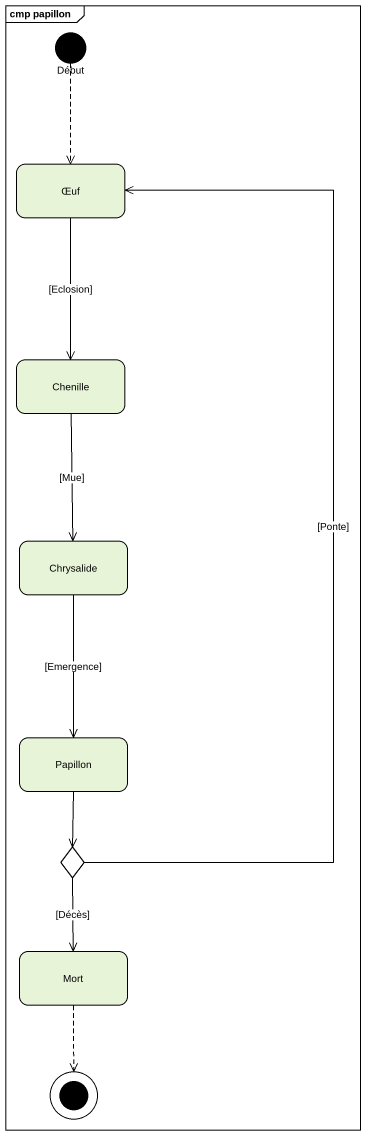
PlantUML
@startuml
mainframe cmp papillon
hide empty description
state Début <<start>>
state Œuf
state Chenille
state Chrysalide
state Papillon
state choice1 <<choice>>
state Mort
Début -[dashed]-> Œuf
Œuf --> Chenille : [Eclosion]
Chenille --> Chrysalide : [Mue]
Chrysalide --> Papillon : [Emergence]
Papillon --> choice1
choice1 -up-> Œuf : [Ponte]
choice1 --> Mort : [Décès]
Mort -[dashed]-> [*]
@enduml
